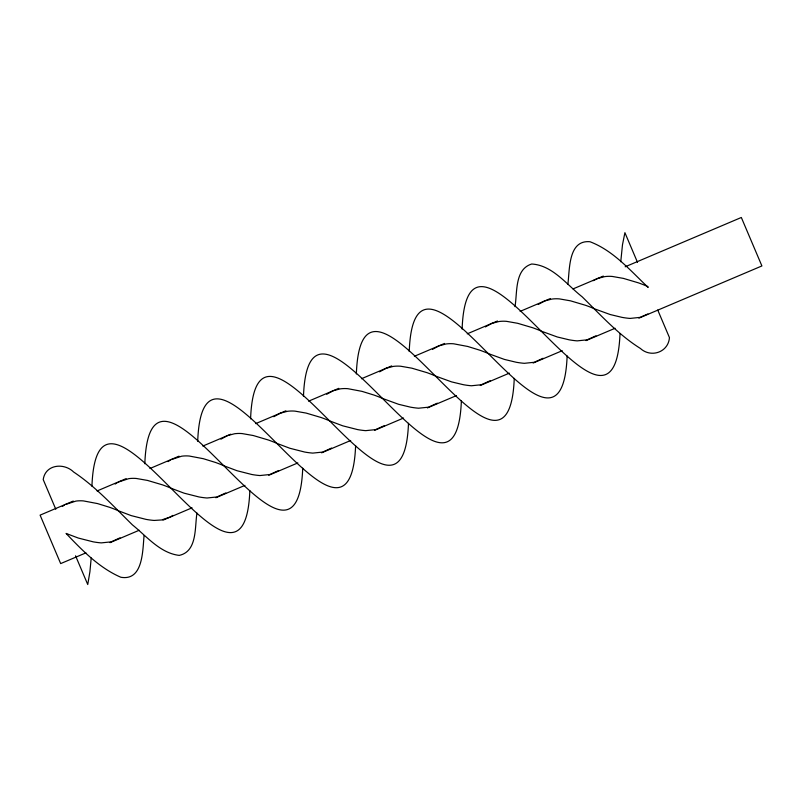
<?xml version="1.0" encoding="UTF-8"?>
<svg xmlns="http://www.w3.org/2000/svg" width="802" height="802" viewBox="0 0 802 802"><rect width="100%" height="100%" fill="white"/><g stroke="black" fill="none" stroke-linecap="round" stroke-linejoin="round"><path stroke-width="1.2" d="M91.939 486.212C97.453 337.772 244.049 638.101 249.843 490.634M144.821 463.767C150.335 315.326 296.93 615.645 302.725 468.188M197.703 441.321C203.217 292.87 349.812 593.199 355.607 445.742M250.585 418.875C256.099 270.424 402.694 570.753 408.489 423.296M303.467 396.429C308.981 247.978 455.576 548.307 461.371 400.85M356.349 373.983C361.862 225.532 508.458 525.861 514.252 378.404M409.231 351.527C414.744 203.086 561.34 503.415 567.134 355.958M462.112 329.081C467.616 180.64 614.222 480.969 620.016 333.512M514.994 306.635C517.44 292.469 514.473 269.342 531.696 264.008C552.548 265.251 566.773 284.74 582.152 296.8C600.638 314.985 618.242 334.584 640.407 348.459C650.943 358.193 668.387 352.309 669.449 337.602L657.74 310.033M567.876 284.189C569.791 269.562 568.127 239.708 589.981 241.733C613.309 250.565 630.422 270.635 648.156 287.437L647.765 286.514A55.569 19.579 23.2 0 0 638.542 282.885L623.415 278.394L612.287 276.449A55.569 40.952 65.4 0 0 604.688 276.63L597.56 278.515L593.179 280.68M620.758 261.743L622.482 244.78L624.908 232.68L637.5 262.334M91.197 557.981L89.914 571.776L87.749 584.518L75.558 555.796M144.079 535.536C142.606 550.292 143.277 581.179 120.851 577.26C99.227 567.926 82.035 550.152 66.065 533.43L78.335 538.062L93.162 541.831A55.569 21.373 24.1 0 0 101.283 542.884L111.157 541.861L120.049 537.841M196.961 513.079C194.645 527.255 197.462 551.485 179.227 555.395C160.129 553.129 146.646 536.307 132.42 524.879C113.613 506.443 95.709 486.714 73.654 472.027C63.98 462.483 45.333 464.338 43.218 479.596L55.799 509.25M62.305 506.493L64.361 505.15M115.187 484.047L117.242 482.704M168.069 461.601L170.124 460.258M220.951 439.155L227.387 435.636L234.515 433.762A55.569 40.952 65.4 0 1 242.114 433.581L253.242 435.526L268.379 440.007A55.569 19.579 23.2 0 1 277.592 443.646L289.863 448.268L304.69 452.047A55.569 21.373 24.1 0 0 312.81 453.1L322.675 452.077L331.577 448.057M273.833 416.709L280.269 413.19L287.397 411.316A55.569 40.952 65.4 0 1 294.996 411.135L306.123 413.08L321.261 417.561A55.569 19.579 23.2 0 1 330.474 421.2L342.745 425.822L357.572 429.591A55.569 21.373 24.1 0 0 365.692 430.654L375.557 429.631L384.459 425.611M326.715 394.263L333.151 390.744L340.279 388.87A55.569 40.952 65.4 0 1 347.878 388.689L361.963 391.356L374.143 395.115A55.569 19.579 23.2 0 1 383.356 398.754L398.664 404.318L410.454 407.145A55.569 21.373 24.1 0 0 418.574 408.208L428.438 407.185L437.341 403.165M379.597 371.817L386.033 368.298L393.16 366.424A55.569 40.952 65.4 0 1 400.759 366.243L411.887 368.188L427.025 372.669A55.569 19.579 23.2 0 1 436.238 376.308L451.546 381.872L463.335 384.699A55.569 21.373 24.1 0 0 471.456 385.762L481.32 384.739L490.222 380.709M432.478 349.371L438.915 345.852L446.042 343.978A55.569 40.952 65.4 0 1 453.641 343.797L467.726 346.464L479.907 350.223A55.569 19.579 23.2 0 1 489.12 353.862L504.428 359.426L516.217 362.253A55.569 21.373 24.1 0 0 524.338 363.316L534.202 362.283L543.104 358.263M485.36 326.915L491.796 323.406L498.924 321.532A55.569 40.952 65.4 0 1 506.523 321.341L517.651 323.296L532.789 327.777A55.569 19.579 23.2 0 1 542.002 331.416L557.31 336.98L569.099 339.807A55.569 21.373 24.1 0 0 577.219 340.87L587.084 339.837L595.976 335.817M538.242 304.469L544.678 300.961L551.806 299.086A55.569 40.952 65.4 0 1 559.405 298.895L570.533 300.84L585.661 305.331A55.569 19.579 23.2 0 1 594.883 308.97L610.192 314.534L621.981 317.361A55.569 21.373 24.1 0 0 630.101 318.424L639.966 317.392L647.896 313.963M170.826 516.668L172.931 515.395M225.813 492.949L216.911 496.969L207.046 497.992A55.569 21.373 24.1 0 1 198.926 496.939L184.099 493.17L171.828 488.538A55.569 19.579 23.2 0 0 162.616 484.899L147.478 480.418L136.35 478.473A55.569 40.952 65.4 0 0 128.761 478.654L118.506 482.012M278.695 470.503L269.793 474.523L259.928 475.546A55.569 21.373 24.1 0 1 251.808 474.493L236.981 470.714L224.71 466.092A55.569 19.579 23.2 0 0 215.497 462.453L203.317 458.694L189.232 456.027A55.569 40.952 65.4 0 0 181.643 456.208L171.387 459.566M65.624 504.458L75.879 501.1A55.569 40.952 65.4 0 1 83.468 500.919L97.553 503.586L109.734 507.355A55.569 19.579 23.2 0 1 118.947 510.984L131.217 515.616L146.044 519.385A55.569 21.373 24.1 0 0 154.164 520.438L161.633 519.957L169.984 517.089M73.273 501.06L40.1 515.135L60.671 563.595L85.914 552.879M97.072 490.954L126.155 478.614M149.954 468.508L179.036 456.168M202.836 446.062L230.786 434.193M255.718 423.616L285.933 410.784M308.6 401.17L338.815 388.338M361.481 378.724L391.697 365.892M414.363 356.278L444.579 343.446M467.245 333.832L497.461 321M520.127 311.377L550.342 298.555M573.009 288.931L603.315 276.068M625.159 266.795L741.329 217.482L761.9 265.943L638.903 318.153M110.014 542.653L139.177 530.272M162.966 520.177L192.059 507.826M215.848 497.731L244.941 485.38M268.73 475.285L297.823 462.934M321.612 452.829L350.695 440.488M374.494 430.383L403.576 418.042M427.376 407.937L456.458 395.597M480.258 385.491L509.34 373.151M533.14 363.045L562.222 350.705M586.021 340.599L615.104 328.259"/></g></svg>
